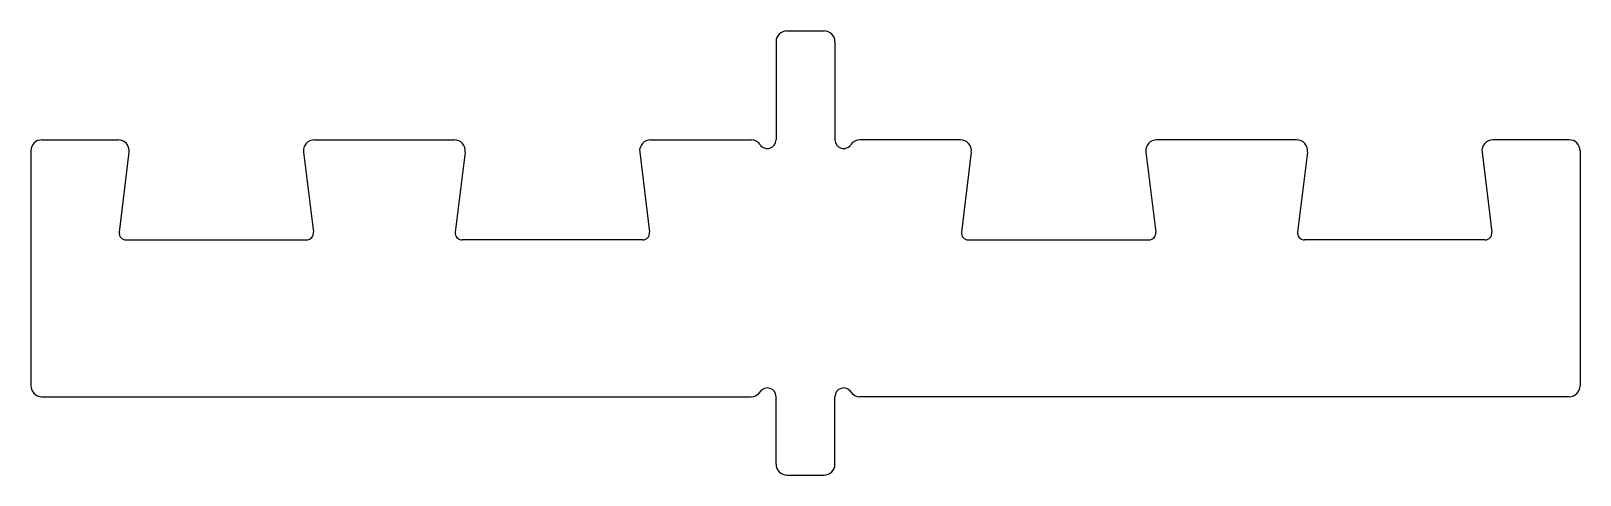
# Model space of a CAD drawing. Extents: x 386.5 to 422, y 884 to 894.2.
import ezdxf

# ---------------------------------------------------------------- set-up
doc = ezdxf.new("R2010")
doc.units = 0
doc.layers.get('0').update_dxf_attribs({"linetype": 'CONTINUOUS'})

msp = doc.modelspace()

# ---------------------------------------------------------------- linework, layer by layer
for p, q in [((403.576, 893.935), (403.576, 891.685)), ((403.826, 894.185), (404.676, 894.185)), ((404.926, 893.935), (404.926, 891.685)), ((386.736, 891.685), (388.486, 891.685)), ((392.986, 891.685), (396.196, 891.685)), ((400.696, 891.685), (403.002, 891.685)), ((407.806, 891.685), (405.5, 891.685)), ((415.516, 891.685), (412.306, 891.685)), ((421.766, 891.685), (420.016, 891.685)), ((386.486, 891.435), (386.486, 886.035)), ((388.734, 891.404), (388.508, 889.563)), ((392.738, 891.404), (392.964, 889.563)), ((396.444, 891.404), (396.218, 889.563)), ((400.448, 891.404), (400.674, 889.563)), ((408.054, 891.404), (407.828, 889.563)), ((412.058, 891.404), (412.284, 889.563)), ((415.764, 891.404), (415.538, 889.563)), ((419.768, 891.404), (419.994, 889.563)), ((422.016, 891.435), (422.016, 886.035)), ((388.666, 889.385), (392.806, 889.385)), ((400.516, 889.385), (396.376, 889.385)), ((407.986, 889.385), (412.126, 889.385)), ((419.836, 889.385), (415.696, 889.385)), ((386.736, 885.785), (403.002, 885.785)), ((403.576, 884.235), (403.576, 885.785)), ((404.926, 884.235), (404.926, 885.785)), ((421.766, 885.785), (405.5, 885.785)), ((403.826, 883.985), (404.676, 883.985))]:
    msp.add_line(p, q)
for centre, radius, start, end in [((403.826, 893.935), 0.25, 90, 180), ((404.676, 893.935), 0.25, 0, 90), ((386.736, 891.435), 0.25, 90, 180), ((388.486, 891.435), 0.25, 353, 90), ((392.986, 891.435), 0.25, 90, 187), ((396.196, 891.435), 0.25, 353, 90), ((400.696, 891.435), 0.25, 90, 187), ((403.002, 891.435), 0.25, 33.749, 90), ((403.376, 891.685), 0.2, 213.749, 0), ((405.126, 891.685), 0.2, 180, 326.251), ((405.5, 891.435), 0.25, 90, 146.251), ((407.806, 891.435), 0.25, 353, 90), ((412.306, 891.435), 0.25, 90, 187), ((415.516, 891.435), 0.25, 353, 90), ((420.016, 891.435), 0.25, 90, 187), ((421.766, 891.435), 0.25, 0, 90), ((388.666, 889.544), 0.159, 173, 270), ((392.806, 889.544), 0.159, 270, 7), ((396.376, 889.544), 0.159, 173, 270), ((400.516, 889.544), 0.159, 270, 7), ((407.986, 889.544), 0.159, 173, 270), ((412.126, 889.544), 0.159, 270, 7), ((415.696, 889.544), 0.159, 173, 270), ((419.836, 889.544), 0.159, 270, 7), ((386.736, 886.035), 0.25, 180, 270), ((403.002, 886.035), 0.25, 270, 326.251), ((403.376, 885.785), 0.2, 0, 146.251), ((405.126, 885.785), 0.2, 33.749, 180), ((405.5, 886.035), 0.25, 213.749, 270), ((421.766, 886.035), 0.25, 270, 0), ((403.826, 884.235), 0.25, 180, 270), ((404.676, 884.235), 0.25, 270, 0)]:
    msp.add_arc(centre, radius, start, end)

doc.saveas('drawing.dxf')
